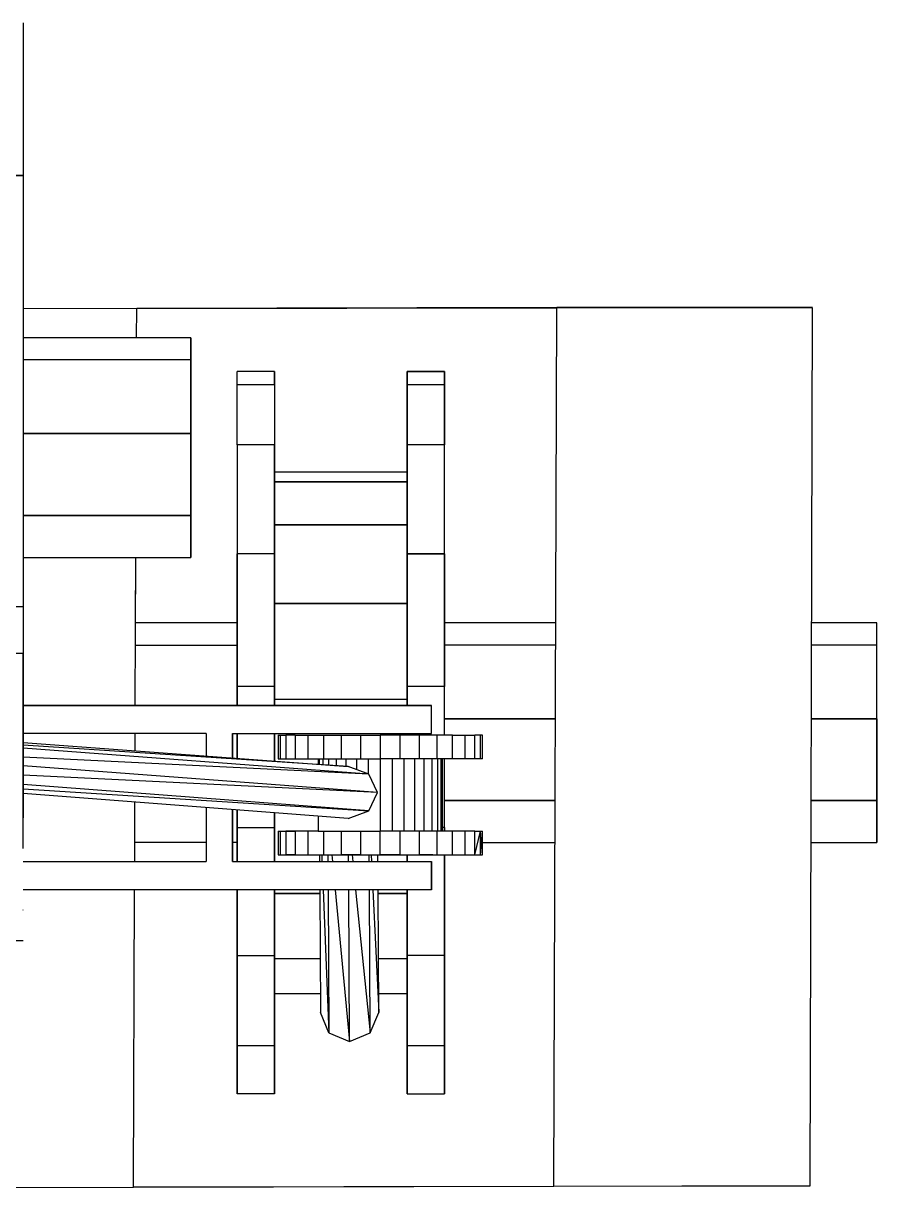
# Model space of a CAD drawing. Extents: x -32 to 51.8, y -51.6 to -5.5.
# Drawn here: x -4.5686 to -4.2395, y -27.866 to -27.4171 of the extents above; entities that cross this region are included whole.
import ezdxf

# ---------------------------------------------------------------- set-up
doc = ezdxf.new("R2010")
doc.units = 0
doc.header["$MEASUREMENT"] = 0
doc.layers.get('0').update_dxf_attribs({"linetype": 'CONTINUOUS'})

msp = doc.modelspace()

# ---------------------------------------------------------------- linework, layer by layer
for p, q in [((-4.56856, -27.41689), (-4.56856, -27.44155)), ((-4.56856, -27.44155), (-4.56856, -27.47574)), ((-4.61042, -27.47574), (-4.56856, -27.47574)), ((-4.56856, -27.47574), (-4.61042, -27.47574)), ((-4.56856, -27.47574), (-4.56856, -27.52012)), ((-4.56856, -27.52012), (-4.56856, -27.64209)), ((-4.52483, -27.52707), (-4.56856, -27.52717)), ((-4.52487, -27.53832), (-4.52483, -27.52707)), ((-4.52487, -27.53832), (-4.52483, -27.52707)), ((-4.52483, -27.52707), (-4.36278, -27.52672)), ((-4.36278, -27.52672), (-4.52483, -27.52707)), ((-4.52483, -27.52707), (-4.36278, -27.52686)), ((-4.36399, -27.86556), (-4.36278, -27.52686)), ((-4.36278, -27.52672), (-4.26438, -27.5265)), ((-4.26438, -27.5265), (-4.36278, -27.52672)), ((-4.36278, -27.52686), (-4.26438, -27.52664)), ((-4.26438, -27.52664), (-4.26527, -27.86535)), ((-4.50398, -27.53832), (-4.56856, -27.53832)), ((-4.50398, -27.53832), (-4.50398, -27.54691)), ((-4.50398, -27.54691), (-4.50398, -27.53832)), ((-4.50398, -27.54691), (-4.56856, -27.54691)), ((-4.50398, -27.55455), (-4.50398, -27.54691)), ((-4.50398, -27.54691), (-4.50398, -27.57527)), ((-4.50398, -27.57527), (-4.50398, -27.54691)), ((-4.47166, -27.5514), (-4.48609, -27.5514)), ((-4.48609, -27.55655), (-4.48609, -27.5514)), ((-4.47166, -27.55655), (-4.47166, -27.5514)), ((-4.47166, -27.5514), (-4.47166, -27.55655)), ((-4.42053, -27.55655), (-4.42053, -27.5514)), ((-4.42053, -27.5514), (-4.4061, -27.5514)), ((-4.4061, -27.5514), (-4.42053, -27.5514)), ((-4.42053, -27.5514), (-4.42053, -27.55655)), ((-4.42053, -27.5514), (-4.42053, -27.5514)), ((-4.4061, -27.5514), (-4.4061, -27.55655)), ((-4.4061, -27.55655), (-4.4061, -27.5514)), ((-4.50398, -27.58609), (-4.50398, -27.55455)), ((-4.47166, -27.55655), (-4.48609, -27.55655)), ((-4.48609, -27.57961), (-4.48609, -27.55655)), ((-4.47166, -27.55655), (-4.47166, -27.57961)), ((-4.4061, -27.55655), (-4.42053, -27.55655)), ((-4.42053, -27.57961), (-4.42053, -27.55655)), ((-4.42053, -27.55655), (-4.42053, -27.57961)), ((-4.4061, -27.55655), (-4.4061, -27.57961)), ((-4.4061, -27.57961), (-4.4061, -27.55655)), ((-4.4061, -27.57002), (-4.4061, -27.55655)), ((-4.42053, -27.57001), (-4.42053, -27.57002)), ((-4.4061, -27.57002), (-4.4061, -27.57002)), ((-4.4061, -27.60474), (-4.4061, -27.57002)), ((-4.4061, -27.57002), (-4.4061, -27.57002)), ((-4.50398, -27.57527), (-4.56856, -27.57527)), ((-4.56856, -27.57527), (-4.50398, -27.57527)), ((-4.50398, -27.60681), (-4.50398, -27.57527)), ((-4.50398, -27.57527), (-4.50398, -27.60681)), ((-4.47166, -27.57961), (-4.48609, -27.57961)), ((-4.48609, -27.57961), (-4.48609, -27.62162)), ((-4.47166, -27.57961), (-4.47166, -27.59013)), ((-4.47166, -27.57961), (-4.47166, -27.62162)), ((-4.47166, -27.62162), (-4.47166, -27.57962)), ((-4.4061, -27.57961), (-4.42053, -27.57961)), ((-4.42053, -27.62163), (-4.42053, -27.57961)), ((-4.42053, -27.57961), (-4.42053, -27.62163)), ((-4.4061, -27.62163), (-4.4061, -27.57961)), ((-4.42053, -27.59013), (-4.47166, -27.59013)), ((-4.47166, -27.59013), (-4.47166, -27.59508)), ((-4.47166, -27.59385), (-4.47166, -27.59013)), ((-4.47166, -27.59013), (-4.47166, -27.59385)), ((-4.42053, -27.59385), (-4.47166, -27.59385)), ((-4.47166, -27.60319), (-4.47166, -27.59385)), ((-4.47166, -27.59385), (-4.42053, -27.59385)), ((-4.48609, -27.60474), (-4.4861, -27.64827)), ((-4.56856, -27.60681), (-4.50398, -27.60681)), ((-4.50398, -27.60681), (-4.56856, -27.60681)), ((-4.50398, -27.62304), (-4.50398, -27.60681)), ((-4.50398, -27.60681), (-4.50398, -27.60681)), ((-4.50398, -27.60681), (-4.50398, -27.62304)), ((-4.50398, -27.61445), (-4.50398, -27.62304)), ((-4.42053, -27.6105), (-4.47166, -27.6105)), ((-4.47166, -27.6105), (-4.42053, -27.6105)), ((-4.56856, -27.62303), (-4.50398, -27.62304)), ((-4.52537, -27.68008), (-4.52517, -27.62304)), ((-4.52526, -27.64827), (-4.52517, -27.62304)), ((-4.4861, -27.67285), (-4.48609, -27.62162)), ((-4.48609, -27.62162), (-4.48609, -27.67285)), ((-4.47166, -27.62162), (-4.48609, -27.62162)), ((-4.47166, -27.67285), (-4.47166, -27.62162)), ((-4.47166, -27.62162), (-4.47166, -27.67285)), ((-4.4061, -27.62163), (-4.42053, -27.62163)), ((-4.42053, -27.62163), (-4.42053, -27.62163)), ((-4.42053, -27.67285), (-4.42053, -27.62163)), ((-4.42053, -27.62163), (-4.4061, -27.62163)), ((-4.42053, -27.62163), (-4.42053, -27.67285)), ((-4.4061, -27.67285), (-4.4061, -27.62163)), ((-4.4061, -27.62163), (-4.4061, -27.67285)), ((-4.47166, -27.64082), (-4.42053, -27.64082)), ((-4.42053, -27.64082), (-4.47166, -27.64082)), ((-4.56856, -27.64209), (-4.61042, -27.64209)), ((-4.56856, -27.64209), (-4.56856, -27.66007)), ((-4.4861, -27.64827), (-4.52526, -27.64827)), ((-4.36322, -27.64827), (-4.4061, -27.64827)), ((-4.4061, -27.65685), (-4.4061, -27.64827)), ((-4.23946, -27.64827), (-4.2647, -27.64827)), ((-4.23946, -27.65685), (-4.23946, -27.64827)), ((-4.52529, -27.65685), (-4.4861, -27.65685)), ((-4.36325, -27.65685), (-4.4061, -27.65685)), ((-4.23946, -27.65685), (-4.26472, -27.65685)), ((-4.23946, -27.68522), (-4.23946, -27.65685)), ((-4.61042, -27.65996), (-4.56856, -27.65996)), ((-4.56856, -27.66007), (-4.61042, -27.66007)), ((-4.56856, -27.65996), (-4.56856, -27.72344)), ((-4.56856, -27.67172), (-4.56856, -27.66007)), ((-4.56856, -27.7352), (-4.56856, -27.67172)), ((-4.56856, -27.6719), (-4.56856, -27.68862)), ((-4.47166, -27.67285), (-4.4861, -27.67285)), ((-4.4861, -27.68008), (-4.4861, -27.67285)), ((-4.48609, -27.67285), (-4.48609, -27.68008)), ((-4.47166, -27.68008), (-4.47166, -27.67285)), ((-4.47166, -27.67285), (-4.47166, -27.68008)), ((-4.4061, -27.67285), (-4.42053, -27.67285)), ((-4.42053, -27.68008), (-4.42053, -27.67285)), ((-4.42053, -27.67285), (-4.42053, -27.68008)), ((-4.4061, -27.6916), (-4.4061, -27.67285)), ((-4.56856, -27.68008), (-4.49809, -27.68008)), ((-4.49809, -27.68008), (-4.56856, -27.68008)), ((-4.56856, -27.68008), (-4.49809, -27.68008)), ((-4.49809, -27.68008), (-4.48783, -27.68008)), ((-4.48783, -27.68008), (-4.49809, -27.68008)), ((-4.49809, -27.68008), (-4.48783, -27.68008)), ((-4.41118, -27.68008), (-4.48783, -27.68008)), ((-4.48783, -27.68008), (-4.41118, -27.68008)), ((-4.41118, -27.68008), (-4.48783, -27.68008)), ((-4.48783, -27.68008), (-4.41118, -27.68008)), ((-4.42053, -27.6778), (-4.47166, -27.6778)), ((-4.47166, -27.68008), (-4.47166, -27.6778)), ((-4.42053, -27.6778), (-4.42053, -27.68008)), ((-4.41118, -27.69089), (-4.41118, -27.68008)), ((-4.41118, -27.69089), (-4.41118, -27.68008)), ((-4.36335, -27.68522), (-4.4061, -27.68522)), ((-4.4061, -27.68522), (-4.36335, -27.68522)), ((-4.23946, -27.68522), (-4.2648, -27.68522)), ((-4.2648, -27.68522), (-4.23946, -27.68522)), ((-4.23946, -27.71675), (-4.23946, -27.68522)), ((-4.23946, -27.68522), (-4.23946, -27.71675)), ((-4.56856, -27.68862), (-4.56856, -27.68862)), ((-4.56856, -27.68862), (-4.56856, -27.68862)), ((-4.49809, -27.69089), (-4.56856, -27.69089)), ((-4.52543, -27.69752), (-4.52541, -27.69089)), ((-4.49809, -27.69089), (-4.49809, -27.69954)), ((-4.48783, -27.7003), (-4.48783, -27.69089)), ((-4.48783, -27.69089), (-4.41118, -27.69089)), ((-4.48783, -27.69089), (-4.41118, -27.69089)), ((-4.48783, -27.69089), (-4.48783, -27.7003)), ((-4.4861, -27.70043), (-4.4861, -27.69089)), ((-4.48609, -27.69089), (-4.48609, -27.70043)), ((-4.47166, -27.7015), (-4.47166, -27.69089)), ((-4.47166, -27.7015), (-4.47166, -27.69089)), ((-4.47166, -27.69089), (-4.47166, -27.7015)), ((-4.42053, -27.6916), (-4.42053, -27.69089)), ((-4.42053, -27.69089), (-4.42053, -27.6916)), ((-4.42053, -27.69089), (-4.42053, -27.6916)), ((-4.56856, -27.69432), (-4.44322, -27.7036)), ((-4.44322, -27.7036), (-4.56856, -27.69541)), ((-4.47031, -27.6916), (-4.46956, -27.6916)), ((-4.47031, -27.6916), (-4.47031, -27.70069)), ((-4.46956, -27.6916), (-4.46731, -27.6916)), ((-4.46956, -27.6916), (-4.46956, -27.70069)), ((-4.46367, -27.6916), (-4.46731, -27.6916)), ((-4.46731, -27.6916), (-4.46731, -27.70069)), ((-4.46367, -27.6916), (-4.45877, -27.6916)), ((-4.46367, -27.6916), (-4.46367, -27.70069)), ((-4.45877, -27.6916), (-4.4528, -27.6916)), ((-4.45877, -27.6916), (-4.45877, -27.70069)), ((-4.4528, -27.6916), (-4.44598, -27.6916)), ((-4.4528, -27.6916), (-4.4528, -27.70069)), ((-4.44598, -27.6916), (-4.43858, -27.6916)), ((-4.44598, -27.6916), (-4.44598, -27.70069)), ((-4.43858, -27.6916), (-4.43089, -27.6916)), ((-4.43858, -27.6916), (-4.43858, -27.70069)), ((-4.4232, -27.6916), (-4.43089, -27.6916)), ((-4.43089, -27.6916), (-4.43089, -27.70069)), ((-4.4158, -27.6916), (-4.4232, -27.6916)), ((-4.4232, -27.70069), (-4.4232, -27.6916)), ((-4.40899, -27.6916), (-4.4158, -27.6916)), ((-4.4158, -27.70069), (-4.4158, -27.6916)), ((-4.40302, -27.6916), (-4.40899, -27.6916)), ((-4.40899, -27.70069), (-4.40899, -27.6916)), ((-4.40302, -27.6916), (-4.39811, -27.6916)), ((-4.40302, -27.70069), (-4.40302, -27.6916)), ((-4.39811, -27.6916), (-4.39447, -27.6916)), ((-4.39811, -27.70069), (-4.39811, -27.6916)), ((-4.39223, -27.6916), (-4.39447, -27.6916)), ((-4.39447, -27.70069), (-4.39447, -27.6916)), ((-4.39147, -27.6916), (-4.39223, -27.6916)), ((-4.39223, -27.70069), (-4.39223, -27.6916)), ((-4.39147, -27.70069), (-4.39147, -27.6916)), ((-4.43527, -27.70654), (-4.56856, -27.69662)), ((-4.43527, -27.70654), (-4.56856, -27.69997)), ((-4.43197, -27.71362), (-4.56856, -27.70335)), ((-4.47031, -27.70069), (-4.46956, -27.70069)), ((-4.46956, -27.70069), (-4.46731, -27.70069)), ((-4.46731, -27.70069), (-4.46367, -27.70069)), ((-4.46367, -27.70069), (-4.45877, -27.70069)), ((-4.45877, -27.70069), (-4.45488, -27.70069)), ((-4.45488, -27.70069), (-4.45442, -27.70069)), ((-4.45488, -27.70069), (-4.45488, -27.70274)), ((-4.45442, -27.70069), (-4.45305, -27.70069)), ((-4.45442, -27.70069), (-4.45442, -27.70277)), ((-4.45305, -27.70069), (-4.45084, -27.70069)), ((-4.45305, -27.70069), (-4.45305, -27.70287)), ((-4.45084, -27.70069), (-4.44785, -27.70069)), ((-4.45084, -27.70069), (-4.45084, -27.70304)), ((-4.44785, -27.70069), (-4.44422, -27.70069)), ((-4.44785, -27.70069), (-4.44785, -27.70326)), ((-4.44422, -27.70069), (-4.44007, -27.70069)), ((-4.44422, -27.70069), (-4.44422, -27.70353)), ((-4.43527, -27.70654), (-4.44322, -27.7036)), ((-4.44007, -27.70069), (-4.43557, -27.70069)), ((-4.44007, -27.70069), (-4.44007, -27.70476)), ((-4.43557, -27.70069), (-4.43089, -27.70069)), ((-4.43557, -27.70069), (-4.43557, -27.70642)), ((-4.42621, -27.70069), (-4.43089, -27.70069)), ((-4.43089, -27.70069), (-4.43089, -27.72858)), ((-4.42171, -27.70069), (-4.42621, -27.70069)), ((-4.42621, -27.72858), (-4.42621, -27.70069)), ((-4.41757, -27.70069), (-4.42171, -27.70069)), ((-4.42171, -27.72858), (-4.42171, -27.70069)), ((-4.41393, -27.70069), (-4.41757, -27.70069)), ((-4.41757, -27.72858), (-4.41757, -27.70069)), ((-4.41095, -27.70069), (-4.41393, -27.70069)), ((-4.41393, -27.72858), (-4.41393, -27.70069)), ((-4.40873, -27.70069), (-4.41095, -27.70069)), ((-4.41095, -27.72858), (-4.41095, -27.70069)), ((-4.40737, -27.70069), (-4.40873, -27.70069)), ((-4.40873, -27.72858), (-4.40873, -27.70069)), ((-4.40691, -27.70069), (-4.40737, -27.70069)), ((-4.40737, -27.72858), (-4.40737, -27.70069)), ((-4.40302, -27.70069), (-4.40691, -27.70069)), ((-4.40691, -27.72858), (-4.40691, -27.70069)), ((-4.4061, -27.72712), (-4.4061, -27.70069)), ((-4.39811, -27.70069), (-4.40302, -27.70069)), ((-4.39447, -27.70069), (-4.39811, -27.70069)), ((-4.39223, -27.70069), (-4.39447, -27.70069)), ((-4.39147, -27.70069), (-4.39223, -27.70069)), ((-4.43197, -27.71362), (-4.56856, -27.70695)), ((-4.43197, -27.71362), (-4.43527, -27.70654)), ((-4.43527, -27.7207), (-4.56856, -27.71057)), ((-4.56856, -27.71224), (-4.43527, -27.7207)), ((-4.44322, -27.72363), (-4.56856, -27.71406)), ((-4.52559, -27.7403), (-4.52551, -27.71735)), ((-4.43527, -27.7207), (-4.43197, -27.71362)), ((-4.36346, -27.71675), (-4.4061, -27.71675)), ((-4.4061, -27.71675), (-4.36346, -27.71675)), ((-4.23946, -27.71675), (-4.26488, -27.71675)), ((-4.26488, -27.71675), (-4.23946, -27.71675)), ((-4.23946, -27.73298), (-4.23946, -27.71675)), ((-4.23946, -27.71675), (-4.23946, -27.71675)), ((-4.23946, -27.71675), (-4.23946, -27.73298)), ((-4.49809, -27.71944), (-4.49809, -27.7403)), ((-4.48783, -27.7403), (-4.48783, -27.72023)), ((-4.48783, -27.72023), (-4.48783, -27.7403)), ((-4.4861, -27.72712), (-4.4861, -27.72036)), ((-4.48609, -27.72036), (-4.48609, -27.72712)), ((-4.47166, -27.72712), (-4.47166, -27.72146)), ((-4.47166, -27.72146), (-4.47166, -27.72712)), ((-4.44322, -27.72363), (-4.43527, -27.7207)), ((-4.45488, -27.72274), (-4.45488, -27.72858)), ((-4.23946, -27.7244), (-4.23946, -27.73298)), ((-4.4861, -27.7403), (-4.4861, -27.72712)), ((-4.4861, -27.72712), (-4.47166, -27.72712)), ((-4.48609, -27.72712), (-4.48609, -27.7403)), ((-4.47166, -27.7403), (-4.47166, -27.72712)), ((-4.47166, -27.72712), (-4.47166, -27.7403)), ((-4.47031, -27.72858), (-4.47031, -27.73766)), ((-4.47031, -27.72858), (-4.46956, -27.72858)), ((-4.46956, -27.72858), (-4.46956, -27.73766)), ((-4.46956, -27.72858), (-4.46731, -27.72858)), ((-4.46731, -27.72858), (-4.46731, -27.73766)), ((-4.45488, -27.72858), (-4.46731, -27.72858)), ((-4.46731, -27.72858), (-4.46367, -27.72858)), ((-4.45488, -27.72858), (-4.46367, -27.72858)), ((-4.46367, -27.72858), (-4.46367, -27.73766)), ((-4.45877, -27.72858), (-4.45877, -27.73766)), ((-4.45488, -27.72858), (-4.45442, -27.72858)), ((-4.45442, -27.72858), (-4.45305, -27.72858)), ((-4.45305, -27.72858), (-4.45084, -27.72858)), ((-4.4528, -27.72858), (-4.4528, -27.73766)), ((-4.45084, -27.72858), (-4.44785, -27.72858)), ((-4.44785, -27.72858), (-4.44422, -27.72858)), ((-4.44598, -27.72858), (-4.44598, -27.73766)), ((-4.44422, -27.72858), (-4.44007, -27.72858)), ((-4.44007, -27.72858), (-4.43557, -27.72858)), ((-4.43858, -27.72858), (-4.43858, -27.73766)), ((-4.43557, -27.72858), (-4.43089, -27.72858)), ((-4.43089, -27.73766), (-4.43089, -27.72858)), ((-4.42621, -27.72858), (-4.43089, -27.72858)), ((-4.42171, -27.72858), (-4.42621, -27.72858)), ((-4.4232, -27.73766), (-4.4232, -27.72858)), ((-4.41757, -27.72858), (-4.42171, -27.72858)), ((-4.41393, -27.72858), (-4.41757, -27.72858)), ((-4.4158, -27.73766), (-4.4158, -27.72858)), ((-4.40873, -27.72858), (-4.41393, -27.72858)), ((-4.41095, -27.72858), (-4.41393, -27.72858)), ((-4.39447, -27.72858), (-4.41095, -27.72858)), ((-4.40873, -27.72858), (-4.41095, -27.72858)), ((-4.40899, -27.73766), (-4.40899, -27.72858)), ((-4.39447, -27.72858), (-4.40873, -27.72858)), ((-4.4061, -27.72712), (-4.40691, -27.72712)), ((-4.4061, -27.72858), (-4.4061, -27.72712)), ((-4.4061, -27.72712), (-4.4061, -27.72858)), ((-4.40302, -27.73766), (-4.40302, -27.72858)), ((-4.39811, -27.73766), (-4.39811, -27.72858)), ((-4.39447, -27.72858), (-4.39223, -27.72858)), ((-4.39447, -27.73766), (-4.39223, -27.72858)), ((-4.39447, -27.73766), (-4.39447, -27.72858)), ((-4.39223, -27.72858), (-4.39147, -27.72858)), ((-4.39223, -27.73766), (-4.39147, -27.72858)), ((-4.39223, -27.73766), (-4.39223, -27.72858)), ((-4.39147, -27.73766), (-4.39147, -27.72858)), ((-4.52559, -27.7403), (-4.52556, -27.73298)), ((-4.49809, -27.73298), (-4.52556, -27.73298)), ((-4.4861, -27.73298), (-4.48783, -27.73298)), ((-4.4861, -27.73298), (-4.4861, -27.7403)), ((-4.39147, -27.73298), (-4.36352, -27.73298)), ((-4.26492, -27.73298), (-4.23946, -27.73298)), ((-4.56856, -27.7403), (-4.49809, -27.7403)), ((-4.48783, -27.7403), (-4.41118, -27.7403)), ((-4.47031, -27.73766), (-4.46956, -27.73766)), ((-4.46956, -27.73766), (-4.46731, -27.73766)), ((-4.46367, -27.73766), (-4.46731, -27.73766)), ((-4.46731, -27.73766), (-4.43057, -27.73766)), ((-4.46367, -27.73766), (-4.44598, -27.73766)), ((-4.45433, -27.73766), (-4.45432, -27.7403)), ((-4.45349, -27.73766), (-4.45338, -27.7403)), ((-4.45108, -27.73766), (-4.45106, -27.7403)), ((-4.44956, -27.73766), (-4.44932, -27.7403)), ((-4.43858, -27.73766), (-4.44598, -27.73766)), ((-4.44598, -27.73766), (-4.4158, -27.73766)), ((-4.44313, -27.7403), (-4.44314, -27.73766)), ((-4.44179, -27.73766), (-4.44152, -27.7403)), ((-4.43858, -27.73766), (-4.4158, -27.73766)), ((-4.43858, -27.73766), (-4.39223, -27.73766)), ((-4.43516, -27.7403), (-4.43518, -27.73766)), ((-4.43445, -27.73766), (-4.43432, -27.7403)), ((-4.43428, -27.73766), (-4.43089, -27.73766)), ((-4.43183, -27.7403), (-4.43184, -27.73766)), ((-4.4232, -27.73766), (-4.43089, -27.73766)), ((-4.42779, -27.73766), (-4.39223, -27.73766)), ((-4.42583, -27.73766), (-4.4232, -27.73766)), ((-4.42053, -27.7403), (-4.42053, -27.73766)), ((-4.42053, -27.73766), (-4.42053, -27.7403)), ((-4.42053, -27.73766), (-4.42053, -27.7403)), ((-4.41066, -27.73766), (-4.4158, -27.73766)), ((-4.41118, -27.75111), (-4.41118, -27.7403)), ((-4.41118, -27.7403), (-4.41118, -27.75111)), ((-4.4061, -27.7765), (-4.4061, -27.73766)), ((-4.4061, -27.73766), (-4.4061, -27.75962)), ((-4.4061, -27.73766), (-4.4061, -27.7765)), ((-4.39811, -27.73766), (-4.39447, -27.73766)), ((-4.39223, -27.73766), (-4.39147, -27.73766)), ((-4.49809, -27.75111), (-4.56856, -27.75111)), ((-4.52603, -27.86578), (-4.52563, -27.75111)), ((-4.52603, -27.86578), (-4.52563, -27.75111)), ((-4.48783, -27.75111), (-4.49809, -27.75111)), ((-4.41118, -27.75111), (-4.48783, -27.75111)), ((-4.4861, -27.75111), (-4.4861, -27.75962)), ((-4.4861, -27.7765), (-4.4861, -27.75111)), ((-4.48609, -27.75111), (-4.48609, -27.7765)), ((-4.47166, -27.7765), (-4.47166, -27.75111)), ((-4.47166, -27.75111), (-4.47166, -27.7765)), ((-4.47166, -27.75261), (-4.45425, -27.75261)), ((-4.45425, -27.75261), (-4.47166, -27.75261)), ((-4.45426, -27.75111), (-4.45399, -27.7984)), ((-4.45294, -27.75111), (-4.4507, -27.80635)), ((-4.451, -27.75111), (-4.4507, -27.80635)), ((-4.44829, -27.75111), (-4.44275, -27.80964)), ((-4.44275, -27.80964), (-4.44307, -27.75111)), ((-4.44042, -27.75111), (-4.4348, -27.80635)), ((-4.4348, -27.80635), (-4.4351, -27.75111)), ((-4.4338, -27.75111), (-4.4315, -27.7984)), ((-4.4315, -27.7984), (-4.43177, -27.75111)), ((-4.43176, -27.75261), (-4.42053, -27.75261)), ((-4.42053, -27.75261), (-4.43176, -27.75261)), ((-4.42053, -27.7765), (-4.42053, -27.75111)), ((-4.42053, -27.75111), (-4.42053, -27.7765)), ((-4.42053, -27.75111), (-4.42053, -27.75261)), ((-4.42053, -27.75261), (-4.42053, -27.7765)), ((-4.56856, -27.75905), (-4.56856, -27.75894)), ((-4.4861, -27.75962), (-4.4861, -27.75962)), ((-4.4861, -27.75962), (-4.4861, -27.7765)), ((-4.42053, -27.75962), (-4.42053, -27.75962)), ((-4.4061, -27.75962), (-4.4061, -27.80163)), ((-4.61042, -27.7707), (-4.56856, -27.7707)), ((-4.4861, -27.81123), (-4.4861, -27.7765)), ((-4.4861, -27.7765), (-4.47166, -27.7765)), ((-4.48609, -27.7765), (-4.48609, -27.81123)), ((-4.47166, -27.81123), (-4.47166, -27.7765)), ((-4.47166, -27.7765), (-4.47166, -27.81123)), ((-4.47166, -27.79111), (-4.47166, -27.77768)), ((-4.47166, -27.77768), (-4.45411, -27.77768)), ((-4.43162, -27.77768), (-4.42053, -27.77768)), ((-4.4061, -27.7765), (-4.42053, -27.7765)), ((-4.42053, -27.81123), (-4.42053, -27.7765)), ((-4.42053, -27.7765), (-4.42053, -27.81123)), ((-4.42053, -27.77768), (-4.42053, -27.79111)), ((-4.4061, -27.81123), (-4.4061, -27.7765)), ((-4.4061, -27.7765), (-4.4061, -27.81123)), ((-4.47166, -27.79111), (-4.45403, -27.79111)), ((-4.47166, -27.79111), (-4.47166, -27.80163)), ((-4.43154, -27.79111), (-4.42053, -27.79111)), ((-4.4507, -27.80635), (-4.45399, -27.7984)), ((-4.4348, -27.80635), (-4.4315, -27.7984)), ((-4.47166, -27.80163), (-4.47166, -27.82469)), ((-4.4061, -27.80163), (-4.4061, -27.82469)), ((-4.4507, -27.80635), (-4.44275, -27.80964)), ((-4.44275, -27.80964), (-4.4348, -27.80635)), ((-4.4861, -27.82984), (-4.4861, -27.81123)), ((-4.4861, -27.81123), (-4.47166, -27.81123)), ((-4.48609, -27.81123), (-4.48609, -27.82984)), ((-4.47166, -27.81123), (-4.47166, -27.82984)), ((-4.47166, -27.82984), (-4.47166, -27.81123)), ((-4.42053, -27.82984), (-4.42053, -27.81123)), ((-4.42053, -27.81123), (-4.4061, -27.81123)), ((-4.42053, -27.81123), (-4.42053, -27.82984)), ((-4.4061, -27.82984), (-4.4061, -27.81123)), ((-4.4061, -27.81123), (-4.4061, -27.82984)), ((-4.47166, -27.82469), (-4.47166, -27.82984)), ((-4.4061, -27.82469), (-4.4061, -27.82984)), ((-4.4061, -27.82984), (-4.4061, -27.82469)), ((-4.47166, -27.82984), (-4.4861, -27.82984)), ((-4.42053, -27.82984), (-4.4061, -27.82984)), ((-4.62444, -27.866), (-4.52603, -27.86578)), ((-4.52603, -27.86578), (-4.36399, -27.86542)), ((-4.36399, -27.86556), (-4.52603, -27.86578)), ((-4.36399, -27.86542), (-4.26527, -27.86521)), ((-4.26527, -27.86535), (-4.36399, -27.86556))]:
    msp.add_line(p, q)

doc.saveas('drawing.dxf')
